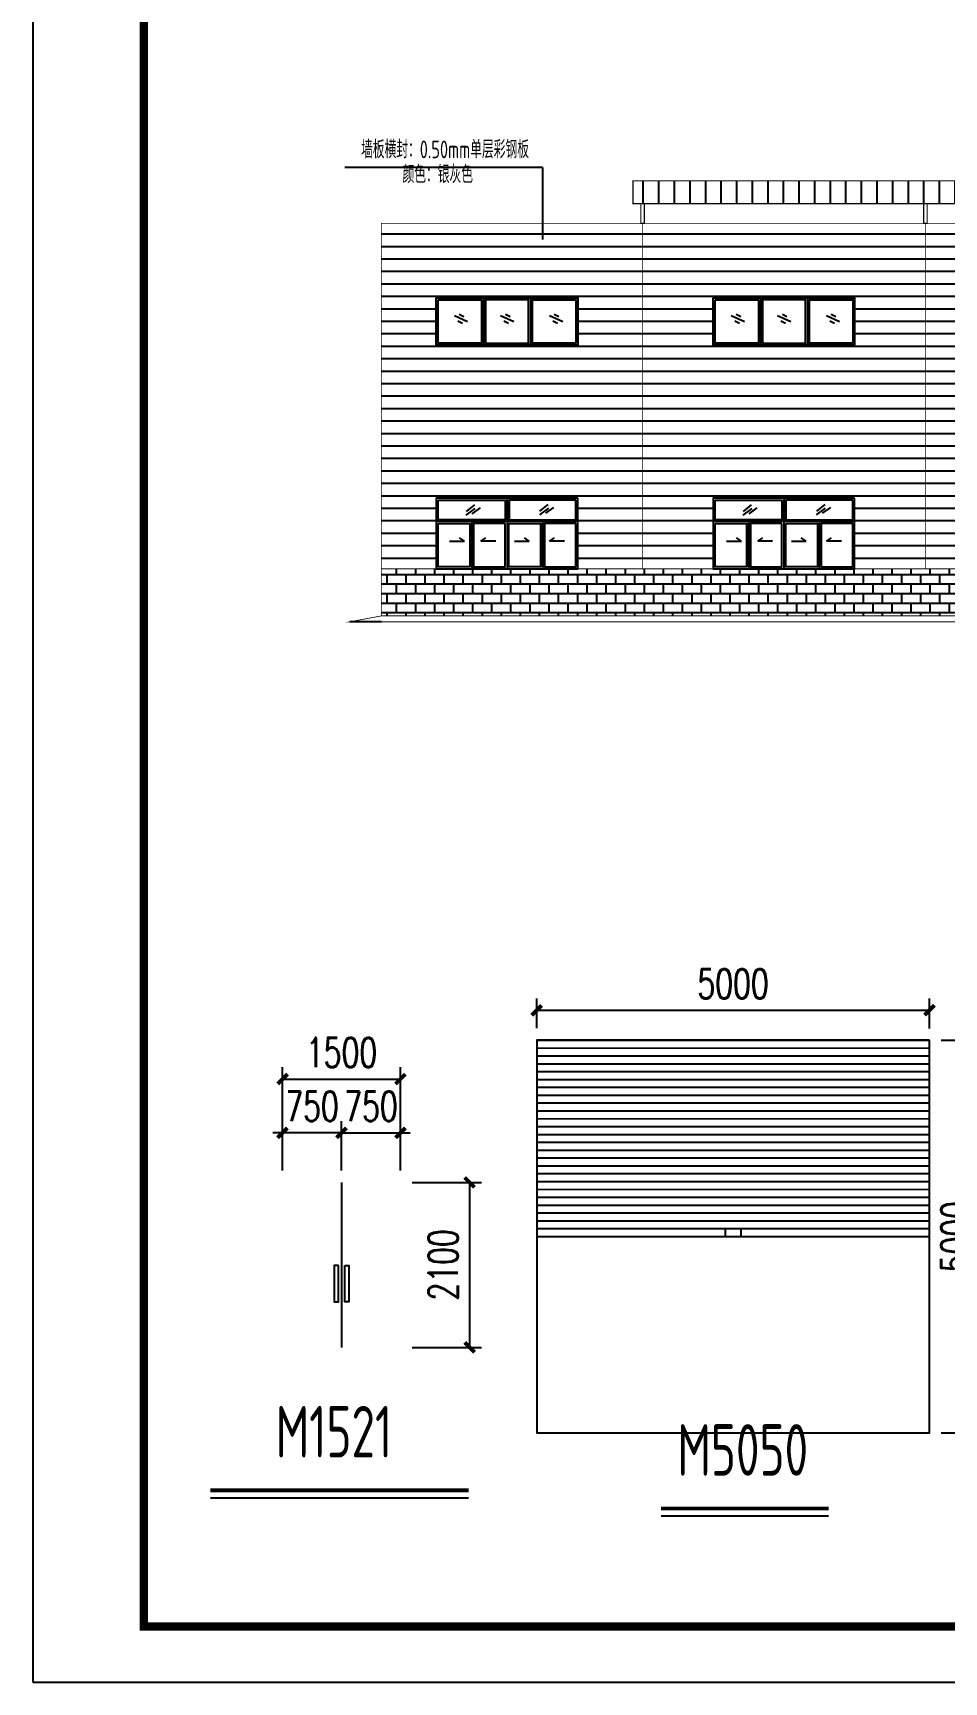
# Model space of a CAD drawing. Extents: x -33967 to 1773478, y -1022458 to -784650.
# Drawn here: x 677271 to 700464, y -875727 to -833727 of the extents above; entities that cross this region are included whole.
import ezdxf
from ezdxf.enums import TextEntityAlignment as Align

# ---------------------------------------------------------------- set-up
doc = ezdxf.new("R2010")
doc.units = 0
doc.header["$LTSCALE"] = 1000
doc.header["$MEASUREMENT"] = 0
for name, color, linetype in [('AXIS', 3, 'Continuous'), ('MC', 132, 'Continuous'), ('PUB_TEXT', 7, 'Continuous'), ('PUB_TITLE', 4, 'Continuous'), ('SPACE', 7, 'Continuous'), ('TEXT', 7, 'Continuous'), ('THICK', 6, 'Continuous'), ('THIN', 7, 'Continuous'), ('WINDOW', 4, 'Continuous')]:
    doc.layers.add(name, color=color, linetype=linetype)
doc.styles.add('_TCH_DIM_T3', font='SIMPLEX', dxfattribs={"width": 0.705882, "bigfont": 'GBCBIG'})
doc.styles.add('C', font='tssdeng.shx', dxfattribs={"height": 3, "bigfont": 'tssdchn.shx'})
doc.styles.add('标准字体', font='tssdeng.shx', dxfattribs={"width": 0.7, "bigfont": 'tssdchn.shx'})
doc.dimstyles.new('TCH_250-2', dxfattribs={"dimtxt": 750, "dimasz": 250, "dimexe": 300, "dimexo": 300, "dimgap": 300, "dimtad": 1, "dimdec": 0, "dimlfac": 0.5, "dimzin": 0, "dimdsep": 46, "dimtxsty": '_TCH_DIM_T3', "dimblk": 'ARCHTICK', "dimcen": 0.09, "dimclrd": 3, "dimclre": 3, "dimclrt": 7, "dimazin": 2, "dimtfac": 1, "dimtdec": 0, "dimtix": 1, "dimtmove": 2, "dimatfit": 3, "dimfxl": 1, "dimtolj": 1, "dimtzin": 0, "dimarcsym": 0})

# ---------------------------------------------------------------- blocks, each defined once
blk = doc.blocks.new('c1')
at = {"layer": 'WINDOW'}
for p, q in [((1215821, -20881), (1215821, -22681)), ((1214640, -21121), (1214845, -21267)), ((1214769, -21135), (1214998, -21309)), ((1214783, -21044), (1214991, -21212)), ((1216509, -21132), (1216714, -21278)), ((1216638, -21145), (1216868, -21319)), ((1216652, -21054), (1216861, -21222)), ((1214021, -21481), (1217621, -21481)), ((1214921, -21481), (1214921, -22681)), ((1216721, -21481), (1216721, -22681)), ((1214360, -21974), (1214736, -21974)), ((1214736, -21974), (1214612, -21889)), ((1215255, -21974), (1215380, -21889)), ((1215631, -21974), (1215255, -21974)), ((1216110, -21974), (1216487, -21974)), ((1216487, -21974), (1216362, -21889)), ((1216905, -21974), (1217030, -21889)), ((1217282, -21974), (1216905, -21974))]:
    blk.add_line(p, q, dxfattribs=at)
for points in [[(1214021, -20881), (1217621, -20881), (1217621, -22681), (1214021, -22681)], [(1214070, -20931), (1215770, -20931), (1215770, -21431), (1214070, -21431)], [(1217571, -20931), (1215871, -20931), (1215871, -21431), (1217571, -21431)], [(1214071, -21531), (1214871, -21531), (1214871, -22631), (1214071, -22631)], [(1215771, -21531), (1214971, -21531), (1214971, -22631), (1215771, -22631)], [(1215871, -21531), (1216671, -21531), (1216671, -22631), (1215871, -22631)], [(1217571, -21531), (1216771, -21531), (1216771, -22631), (1217571, -22631)]]:
    blk.add_lwpolyline(points, close=True, dxfattribs=at)
blk = doc.blocks.new('c2')
at = {"layer": 'WINDOW'}
for p, q in [((1215221, -16681), (1215221, -17881)), ((1216421, -16681), (1216421, -17881)), ((1214742, -17132), (1214404, -17285)), ((1214618, -17100), (1214500, -17157)), ((1215987, -17132), (1215649, -17285)), ((1215862, -17100), (1215745, -17157)), ((1217162, -17132), (1216824, -17285)), ((1217037, -17100), (1216920, -17157)), ((1214654, -17268), (1214536, -17325)), ((1215899, -17268), (1215781, -17325)), ((1217074, -17268), (1216956, -17325))]:
    blk.add_line(p, q, dxfattribs=at)
for points in [[(1217621, -16681), (1214021, -16681), (1214021, -17881), (1217621, -17881)], [(1214071, -17831), (1215171, -17831), (1215171, -16731), (1214071, -16731)], [(1216371, -17831), (1215271, -17831), (1215271, -16731), (1216371, -16731)], [(1217571, -16731), (1216471, -16731), (1216471, -17831), (1217571, -17831)]]:
    blk.add_lwpolyline(points, close=True, dxfattribs=at)
blk = doc.blocks.new('_ArchTick')
at = {"color": 0, "linetype": 'ByBlock', "const_width": 0.4}
blk.add_lwpolyline([(-0.5, -0.5), (0.5, 0.5)], dxfattribs=at)
blk = doc.blocks.new('*D80')
at = {"color": 3, "lineweight": -2, "transparency": 16777216}
for p, q in [((700394, -859383), (701741, -859383)), ((701441, -869383), (701441, -859383)), ((700394, -869383), (701741, -869383))]:
    blk.add_line(p, q, dxfattribs=at)
at = {"layer": 'Defpoints', "color": 0, "transparency": 16777216}
for p in [(700094, -859383), (701441, -859383), (700094, -869383)]:
    blk.add_point(p, dxfattribs=at)
at = {"color": 3, "lineweight": -2, "transparency": 16777216, "xscale": 250, "yscale": 250, "zscale": 250}
for p, rotation in [((701441, -859383), 90), ((701441, -869383), 270)]:
    blk.add_blockref('_ArchTick', p, dxfattribs=dict(at, rotation=rotation))
at = {"color": 7, "transparency": 16777216, "insert": (700766, -864383), "char_height": 750, "attachment_point": 5, "rotation": 90, "style": '_TCH_DIM_T3'}
blk.add_mtext('\\A1;5000', dxfattribs=at)
blk = doc.blocks.new('*D81')
at = {"color": 3, "lineweight": -2, "transparency": 16777216}
for p, q in [((690094, -859074), (690094, -858317)), ((700094, -859083), (700094, -858317)), ((690094, -858617), (700094, -858617))]:
    blk.add_line(p, q, dxfattribs=at)
at = {"layer": 'Defpoints', "color": 0, "transparency": 16777216}
for p in [(700094, -858617), (690094, -859374), (700094, -859383)]:
    blk.add_point(p, dxfattribs=at)
at = {"color": 3, "lineweight": -2, "transparency": 16777216, "xscale": 250, "yscale": 250, "zscale": 250, "rotation": 180}
blk.add_blockref('_ArchTick', (690094, -858617), dxfattribs=at)
at = {"color": 3, "lineweight": -2, "transparency": 16777216, "xscale": 250, "yscale": 250, "zscale": 250}
blk.add_blockref('_ArchTick', (700094, -858617), dxfattribs=at)
at = {"color": 7, "transparency": 16777216, "insert": (695094, -857942), "char_height": 750, "attachment_point": 5, "style": '_TCH_DIM_T3'}
blk.add_mtext('\\A1;5000', dxfattribs=at)
blk = doc.blocks.new('*D101')
at = {"color": 3, "lineweight": -2, "transparency": 16777216}
for p, q in [((685126, -861739), (684876, -861739)), ((685126, -862703), (685126, -861439)), ((685126, -861739), (686626, -861739)), ((686626, -862703), (686626, -861439)), ((686626, -861739), (686876, -861739))]:
    blk.add_line(p, q, dxfattribs=at)
at = {"layer": 'Defpoints', "color": 0, "transparency": 16777216}
for p in [(686626, -861739), (685126, -863003), (686626, -863003)]:
    blk.add_point(p, dxfattribs=at)
at = {"color": 3, "lineweight": -2, "transparency": 16777216, "xscale": 250, "yscale": 250, "zscale": 250}
blk.add_blockref('_ArchTick', (685126, -861739), dxfattribs=at)
at = {"color": 3, "lineweight": -2, "transparency": 16777216, "xscale": 250, "yscale": 250, "zscale": 250, "rotation": 180}
blk.add_blockref('_ArchTick', (686626, -861739), dxfattribs=at)
at = {"color": 7, "transparency": 16777216, "insert": (685876, -861064), "char_height": 750, "attachment_point": 5, "style": '_TCH_DIM_T3'}
blk.add_mtext('\\A1;750', dxfattribs=at)
blk = doc.blocks.new('*D102')
at = {"color": 3, "lineweight": -2, "transparency": 16777216}
for p, q in [((683626, -862703), (683626, -860069)), ((686626, -862703), (686626, -860069)), ((683626, -860369), (686626, -860369))]:
    blk.add_line(p, q, dxfattribs=at)
at = {"layer": 'Defpoints', "color": 0, "transparency": 16777216}
for p in [(686626, -860369), (683626, -863003), (686626, -863003)]:
    blk.add_point(p, dxfattribs=at)
at = {"color": 3, "lineweight": -2, "transparency": 16777216, "xscale": 250, "yscale": 250, "zscale": 250, "rotation": 180}
blk.add_blockref('_ArchTick', (683626, -860369), dxfattribs=at)
at = {"color": 3, "lineweight": -2, "transparency": 16777216, "xscale": 250, "yscale": 250, "zscale": 250}
blk.add_blockref('_ArchTick', (686626, -860369), dxfattribs=at)
at = {"color": 7, "transparency": 16777216, "insert": (685126, -859694), "char_height": 750, "attachment_point": 5, "style": '_TCH_DIM_T3'}
blk.add_mtext('\\A1;1500', dxfattribs=at)
blk = doc.blocks.new('*D103')
at = {"color": 3, "lineweight": -2, "transparency": 16777216}
for p, q in [((686926, -863003), (688686, -863003)), ((688386, -863003), (688386, -867203)), ((686926, -867203), (688686, -867203))]:
    blk.add_line(p, q, dxfattribs=at)
at = {"layer": 'Defpoints', "color": 0, "transparency": 16777216}
for p in [(686626, -863003), (686626, -867203), (688386, -867203)]:
    blk.add_point(p, dxfattribs=at)
at = {"color": 3, "lineweight": -2, "transparency": 16777216, "xscale": 250, "yscale": 250, "zscale": 250}
for p, rotation in [((688386, -863003), 90), ((688386, -867203), 270)]:
    blk.add_blockref('_ArchTick', p, dxfattribs=dict(at, rotation=rotation))
at = {"color": 7, "transparency": 16777216, "insert": (687711, -865103), "char_height": 750, "attachment_point": 5, "rotation": 90, "style": '_TCH_DIM_T3'}
blk.add_mtext('\\A1;2100', dxfattribs=at)
blk = doc.blocks.new('*D104')
at = {"color": 3, "lineweight": -2, "transparency": 16777216}
for p, q in [((683626, -861739), (683376, -861739)), ((683626, -862703), (683626, -861439)), ((685126, -861739), (683626, -861739)), ((685126, -862703), (685126, -861439)), ((685126, -861739), (685376, -861739))]:
    blk.add_line(p, q, dxfattribs=at)
at = {"layer": 'Defpoints', "color": 0, "transparency": 16777216}
for p in [(683626, -861739), (683626, -863003), (685126, -863003)]:
    blk.add_point(p, dxfattribs=at)
at = {"color": 3, "lineweight": -2, "transparency": 16777216, "xscale": 250, "yscale": 250, "zscale": 250}
blk.add_blockref('_ArchTick', (683626, -861739), dxfattribs=at)
at = {"color": 3, "lineweight": -2, "transparency": 16777216, "xscale": 250, "yscale": 250, "zscale": 250, "rotation": 180}
blk.add_blockref('_ArchTick', (685126, -861739), dxfattribs=at)
at = {"color": 7, "transparency": 16777216, "insert": (684376, -861064), "char_height": 750, "attachment_point": 5, "style": '_TCH_DIM_T3'}
blk.add_mtext('\\A1;750', dxfattribs=at)

msp = doc.modelspace()

# ---------------------------------------------------------------- hatches: boundary and pattern name
h = msp.add_hatch()
h.set_pattern_fill('ANSI31', color=8, scale=250, angle=45)
h.set_pattern_definition([(90, (-787932.08, -1165645.1), (-396.875, 9e-14), [])])
h.paths.add_polyline_path([(736233.4, -837493.2), (692545.7, -837493.2), (692545.7, -838073.2), (736233.4, -838073.2)])
at = {"layer": 'AXIS'}
h = msp.add_hatch(dxfattribs=at)
h.set_pattern_fill('ANSI31', color=0, scale=200, angle=135)
h.set_pattern_definition([(180, (-450805.9, -298777.06), (-3e-14, -317.5), [])])
h.paths.add_polyline_path([(692789.5, -838573.2), (692745.7, -838573.2), (686139.5, -838573.2), (686139.5, -847373.2), (687539.5, -847373.2), (687539.5, -845573.2), (691139.5, -845573.2), (691139.5, -847373.2), (692789.5, -847373.2)])
h.paths.add_polyline_path([(687539.5, -841673.2), (687539.5, -840473.2), (691139.5, -840473.2), (691139.5, -841673.2)], flags=16)
h.paths.add_polyline_path([(689989.5, -841623.2), (689989.5, -840523.2), (691089.5, -840523.2), (691089.5, -841623.2)], flags=0)
h.paths.add_polyline_path([(689889.5, -841623.2), (688789.5, -841623.2), (688789.5, -840523.2), (689889.5, -840523.2)], flags=0)
h.paths.add_polyline_path([(688689.2, -841623.2), (687589.1, -841623.2), (687589.1, -840523.2), (688689.2, -840523.2)], flags=0)
h.paths.add_polyline_path([(699989.5, -838573.2), (699945.7, -838573.2), (692789.5, -838573.2), (692789.5, -847373.2), (694589.5, -847373.2), (694589.5, -845573.2), (698189.5, -845573.2), (698189.5, -847373.2), (699989.5, -847373.2)])
h.paths.add_polyline_path([(694589.5, -841673.2), (694589.5, -840473.2), (698189.5, -840473.2), (698189.5, -841673.2)], flags=16)
h.paths.add_polyline_path([(695839.5, -841623.2), (695839.5, -840523.2), (696939.5, -840523.2), (696939.5, -841623.2)], flags=0)
h.paths.add_polyline_path([(697039.5, -841623.2), (697039.5, -840523.2), (698139.5, -840523.2), (698139.5, -841623.2)], flags=0)
h.paths.add_polyline_path([(695739.2, -841623.2), (694639.1, -841623.2), (694639.1, -840523.2), (695739.2, -840523.2)], flags=0)
h.paths.add_polyline_path([(707189.5, -838573.2), (707145.7, -838573.2), (699989.5, -838573.2), (699989.5, -847373.2), (701089.5, -847373.2), (701789.5, -847373.2), (701789.5, -845573.2), (705389.5, -845573.2), (705389.5, -847373.2), (707189.5, -847373.2)])
h.paths.add_polyline_path([(701814.5, -841673.2), (701814.5, -840473.2), (705414.5, -840473.2), (705414.5, -841673.2)], flags=16)
h.paths.add_polyline_path([(701864.2, -841623.2), (701864.2, -840523.2), (702964.2, -840523.2), (702964.2, -841623.2)], flags=0)
h.paths.add_polyline_path([(703064.5, -841623.2), (703064.5, -840523.2), (704164.5, -840523.2), (704164.5, -841623.2)], flags=0)
h.paths.add_polyline_path([(704264.5, -841623.2), (704264.5, -840523.2), (705364.6, -840523.2), (705364.6, -841623.2)], flags=0)
h.paths.add_polyline_path([(721589.5, -838573.2), (721545.7, -838573.2), (714389.5, -838573.2), (714389.5, -847373.2), (716189.5, -847373.2), (716189.5, -845573.2), (719789.5, -845573.2), (719789.5, -847373.2), (721589.5, -847373.2)])
h.paths.add_polyline_path([(716189.5, -841673.2), (716189.5, -840473.2), (719789.5, -840473.2), (719789.5, -841673.2)], flags=16)
h.paths.add_polyline_path([(717439.5, -841623.2), (717439.5, -840523.2), (718539.5, -840523.2), (718539.5, -841623.2)], flags=0)
h.paths.add_polyline_path([(718639.5, -841623.2), (718639.5, -840523.2), (719739.5, -840523.2), (719739.5, -841623.2)], flags=0)
h.paths.add_polyline_path([(717339.2, -841623.2), (716239.1, -841623.2), (716239.1, -840523.2), (717339.2, -840523.2)], flags=0)
h.paths.add_polyline_path([(728789.5, -838573.2), (728745.7, -838573.2), (721589.5, -838573.2), (721589.5, -847373.2), (723389.5, -847373.2), (723389.5, -845573.2), (726989.5, -845573.2), (726989.5, -847373.2), (727689.5, -847373.2), (728789.5, -847373.2)])
h.paths.add_polyline_path([(723414.5, -841673.2), (723414.5, -840473.2), (727014.5, -840473.2), (727014.5, -841673.2)], flags=16)
h.paths.add_polyline_path([(724564.2, -841623.2), (723464.2, -841623.2), (723464.2, -840523.2), (724564.2, -840523.2)], flags=0)
h.paths.add_polyline_path([(724664.5, -841623.2), (724664.5, -840523.2), (725764.5, -840523.2), (725764.5, -841623.2)], flags=0)
h.paths.add_polyline_path([(725864.5, -841623.2), (725864.5, -840523.2), (726964.6, -840523.2), (726964.6, -841623.2)], flags=0)
h.paths.add_polyline_path([(735989.5, -838573.2), (735945.7, -838573.2), (728789.5, -838573.2), (728789.5, -847373.2), (730589.5, -847373.2), (730589.5, -845573.2), (734189.5, -845573.2), (734189.5, -847373.2), (735989.5, -847373.2)])
h.paths.add_polyline_path([(730589.5, -841673.2), (730589.5, -840473.2), (734189.5, -840473.2), (734189.5, -841673.2)], flags=16)
h.paths.add_polyline_path([(733039.5, -841623.2), (733039.5, -840523.2), (734139.5, -840523.2), (734139.5, -841623.2)], flags=0)
h.paths.add_polyline_path([(732939.5, -841623.2), (731839.5, -841623.2), (731839.5, -840523.2), (732939.5, -840523.2)], flags=0)
h.paths.add_polyline_path([(731739.2, -841623.2), (730639.1, -841623.2), (730639.1, -840523.2), (731739.2, -840523.2)], flags=0)
h.paths.add_polyline_path([(742639.5, -838573.2), (735989.5, -838573.2), (735989.5, -847373.2), (737639.5, -847373.2), (737639.5, -845573.2), (741239.5, -845573.2), (741239.5, -847373.2), (742639.5, -847373.2)])
h.paths.add_polyline_path([(737639.5, -841673.2), (737639.5, -840473.2), (741239.5, -840473.2), (741239.5, -841673.2)], flags=16)
h.paths.add_polyline_path([(738889.5, -841623.2), (738889.5, -840523.2), (739989.5, -840523.2), (739989.5, -841623.2)], flags=0)
h.paths.add_polyline_path([(740089.5, -841623.2), (740089.5, -840523.2), (741189.5, -840523.2), (741189.5, -841623.2)], flags=0)
h.paths.add_polyline_path([(738789.2, -841623.2), (737689.1, -841623.2), (737689.1, -840523.2), (738789.2, -840523.2)], flags=0)
at = {"layer": 'SPACE'}
h = msp.add_hatch(dxfattribs=at)
h.set_pattern_fill('AR-B816', color=256, scale=200)
h.set_pattern_definition([(0, (-530215.17, -756049.76), (0, 242.6208), []), (90, (-530215.17, -756049.76), (-242.6208, 242.6208), [242.6208, -242.6208])])
h.paths.add_polyline_path([(710039.5, -847373.2), (701089.5, -847373.2), (686149.7, -847373.2), (686149.7, -848573.2), (710039.5, -848573.2)])

# ---------------------------------------------------------------- linework, layer by layer
msp.add_line((685126.4, -863003.5), (685126.4, -867203.5))
for points, const_width in [([(692545.7, -838073.2), (736233.4, -838073.2), (736233.4, -837493.2), (692545.7, -837493.2)], 30), ([(692745.7, -838073.2), (692833.4, -838073.2), (692833.4, -838573.2), (692745.7, -838573.2)], 30), ([(699945.7, -838073.2), (700033.4, -838073.2), (700033.4, -838573.2), (699945.7, -838573.2)], 30), ([(742639.5, -838573.2), (686139.5, -838573.2), (686139.5, -848573.2), (742639.5, -848573.2)], 20), ([(694894.2, -864182.7), (695294.2, -864182.7), (695294.2, -864382.7), (694894.2, -864382.7)], 50)]:
    msp.add_lwpolyline(points, close=True, dxfattribs=dict(const_width=const_width))
for points, const_width in [([(692789.5, -847373.2), (692789.5, -838573.2)], 20), ([(699989.5, -847373.2), (699989.5, -838573.2)], 20), ([(685339.5, -848723.2), (743439.5, -848723.2), (742639.5, -848573.2), (686139.5, -848573.2), (685339.5, -848723.2)], 20), ([(690094.2, -859382.7), (700094.2, -859382.7)], 50), ([(690094.2, -859582.7), (700094.2, -859582.7)], 50), ([(690094.2, -859782.7), (700094.2, -859782.7)], 50), ([(690094.2, -859982.7), (700094.2, -859982.7)], 50), ([(690094.2, -860182.7), (700094.2, -860182.7)], 50), ([(690094.2, -860382.7), (700094.2, -860382.7)], 50), ([(690094.2, -860582.7), (700094.2, -860582.7)], 50), ([(690094.2, -860782.7), (700094.2, -860782.7)], 50), ([(690094.2, -860982.7), (700094.2, -860982.7)], 50), ([(690094.2, -861182.7), (700094.2, -861182.7)], 50), ([(690094.2, -861382.7), (700094.2, -861382.7)], 50), ([(690094.2, -861582.7), (700094.2, -861582.7)], 50), ([(690094.2, -861782.7), (700094.2, -861782.7)], 50), ([(690094.2, -861982.7), (700094.2, -861982.7)], 50), ([(690094.2, -862182.7), (700094.2, -862182.7)], 50), ([(690094.2, -862382.7), (700094.2, -862382.7)], 50), ([(690094.2, -862582.7), (700094.2, -862582.7)], 50), ([(690094.2, -862782.7), (700094.2, -862782.7)], 50), ([(690094.2, -862982.7), (700094.2, -862982.7)], 50), ([(690094.2, -863182.7), (700094.2, -863182.7)], 50), ([(690094.2, -863382.7), (700094.2, -863382.7)], 50), ([(690094.2, -863582.7), (700094.2, -863582.7)], 50), ([(690094.2, -863782.7), (700094.2, -863782.7)], 50), ([(690094.2, -863982.7), (700094.2, -863982.7)], 50), ([(690094.2, -864182.7), (700094.2, -864182.7)], 50), ([(690094.2, -864382.7), (700094.2, -864382.7)], 50)]:
    msp.add_lwpolyline(points, dxfattribs=dict(const_width=const_width))
msp.add_lwpolyline([(710039.5, -847373.2, 20, 20, 0), (701089.5, -847373.2, 20, 20, 0), (686139.5, -847373.2, 0, 0, 0)], format="xyseb")
msp.add_lwpolyline([(686139.5, -848723.2), (685339.5, -848723.2)])
for points in [[(685044.7, -865119.9), (684939.9, -865119.9), (684939.9, -866047.1), (685044.7, -866047.1)], [(685208.1, -865119.9), (685312.9, -865119.9), (685312.9, -866047.1), (685208.1, -866047.1)]]:
    msp.add_lwpolyline(points, close=True)
at = {"layer": 'AXIS', "linetype": 'ByBlock'}
for q in [(685212.9, -837154.1), (690245, -838985.4)]:
    msp.add_line((690245, -837154.1), q, dxfattribs=at)
at = {"layer": 'MC', "color": 0}
msp.add_lwpolyline([(700094.2, -859382.7), (690094.2, -859382.7), (690094.2, -869382.7), (700094.2, -869382.7)], close=True, dxfattribs=at)
at = {"layer": 'PUB_TITLE'}
msp.add_lwpolyline([(677271.3, -875726.8), (796071.3, -875726.8), (796071.3, -791726.8), (677271.3, -791726.8)], close=True, dxfattribs=at)
at = {"layer": 'PUB_TITLE', "const_width": 212.1}
msp.add_lwpolyline([(680091.6, -874312.7), (680091.6, -793141), (794071.3, -793141), (794071.3, -874312.7)], close=True, dxfattribs=at)
at = {"layer": 'THICK', "linetype": 'ByBlock', "const_width": 93.8}
for points in [[(681789.5, -870844.6), (688360.9, -870844.6)], [(693261.2, -871308.7), (697524.4, -871308.7)]]:
    msp.add_lwpolyline(points, dxfattribs=at)
at = {"layer": 'THIN', "linetype": 'ByBlock'}
for points in [[(681789.5, -871032.1), (688360.9, -871032.1)], [(693261.2, -871496.2), (697524.4, -871496.2)]]:
    msp.add_lwpolyline(points, dxfattribs=at)

# ---------------------------------------------------------------- block references
at = {"layer": 'SPACE', "xscale": -1}
for name, p in [('c2', (1905160.2, -823792.3)), ('c2', (1912210.2, -823792.3)), ('c1', (1905160.2, -824692.3)), ('c1', (1912210.2, -824692.3))]:
    msp.add_blockref(name, p, dxfattribs=at)

# ---------------------------------------------------------------- texts
at = {"layer": 'PUB_TEXT', "style": 'C', "width": 0.7}
for s, p in [('墙板横封：0.50mm单层彩钢板', (689899.2, -837052.6)), ('颜色：银灰色', (688473.6, -837687.2))]:
    msp.add_text(s, height=450, dxfattribs=at).set_placement(p, align=Align.BOTTOM_RIGHT)
at = {"layer": 'TEXT', "linetype": 'ByBlock', "style": '标准字体', "width": 0.7}
for s, p in [('M1521', (683448.2, -870400.8)), ('M5050', (693673.5, -870864.9))]:
    msp.add_text(s, height=1312.5, dxfattribs=at).set_placement(p, align=Align.BOTTOM_LEFT)

# ---------------------------------------------------------------- dimensions: what is measured, and where the dimension line sits
for base, p1, p2, picture, middle in [((700094.2, -858616.5), (690094.4, -859374.4), (700094.2, -859382.7), '*D81', (695094.3, -857941.5)), ((686626.4, -860369.4), (683626.4, -863003.5), (686626.4, -863003.5), '*D102', (685126.4, -859694.4)), ((686626.4, -861739), (685126.4, -863003.5), (686626.4, -863003.5), '*D101', (685876.4, -861064))]:
    dim = msp.add_linear_dim(base=base, p1=p1, p2=p2, dimstyle='TCH_250-2')
    dim.commit()
    dim.dimension.update_dxf_attribs({"geometry": picture, "text_midpoint": middle})
for base, p1, p2, angle, picture, middle in [((701441.2, -859382.7), (700094.2, -869382.7), (700094.2, -859382.7), 270, '*D80', (700766.2, -864382.7)), ((683626.4, -861739), (685126.4, -863003.5), (683626.4, -863003.5), 180, '*D104', (684376.4, -861064)), ((688385.6, -867203.5), (686626.4, -863003.5), (686626.4, -867203.5), 90, '*D103', (687710.6, -865103.5))]:
    dim = msp.add_linear_dim(base=base, p1=p1, p2=p2, angle=angle, dimstyle='TCH_250-2')
    dim.commit()
    dim.dimension.update_dxf_attribs({"geometry": picture, "text_midpoint": middle})

doc.saveas('drawing.dxf')
